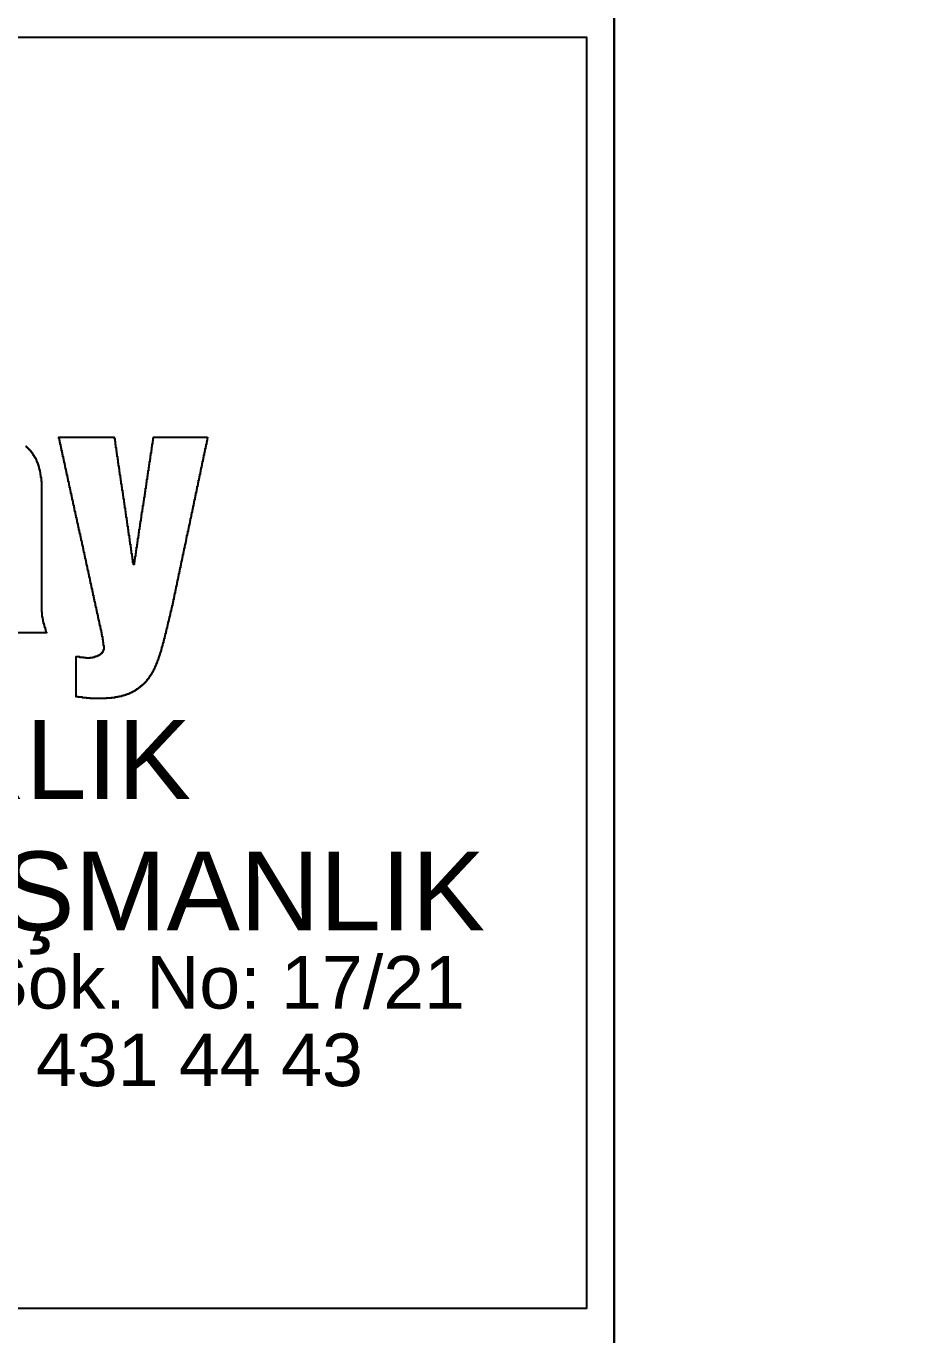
# Model space of a CAD drawing. Header units: millimetres. Extents: x 536434 to 536922, y 4231735 to 4231855.
# Drawn here: x 536469.2 to 536479.2, y 4231762.19 to 4231777.07 of the extents above; entities that cross this region are included whole.
import ezdxf
from ezdxf.enums import TextEntityAlignment as Align

# ---------------------------------------------------------------- set-up
doc = ezdxf.new("R2010")
doc.units = ezdxf.units.MM
doc.linetypes.add('DUZ', pattern=[0])
doc.layers.get('0').update_dxf_attribs({"lineweight": 13})
doc.layers.add('CERCEVE', color=7, linetype='Continuous', lineweight=30)
doc.layers.add('MURAT_ANTET', color=7, linetype='DUZ')
doc.layers.add('R2V', color=7, linetype='Continuous')
doc.styles.add('ISIM', font='arial.ttf', dxfattribs={"height": 50})
doc.styles.add('STYLE1', font='arial.ttf', dxfattribs={"height": 1})

# ---------------------------------------------------------------- blocks, each defined once
blk = doc.blocks.new('tamay')
at = {"layer": 'R2V', "color": 0}
for points in [[(6356.6, 3096.3, 0), (6359.1, 3096.3, 0), (6359.1, 3093.8, 0), (6361.6, 3093.8, 0), (6361.6, 3091.3, 0), (6364.1, 3091.3, 0), (6364.1, 3088.8, 0), (6366.6, 3088.8, 0), (6366.6, 3086.4, 0), (6369.1, 3086.4, 0), (6369.1, 3083.9, 0), (6371.6, 3083.9, 0), (6371.6, 3081.4, 0), (6374.1, 3081.4, 0), (6374.1, 3078.9, 0), (6376.6, 3078.9, 0), (6376.6, 3076.4, 0), (6379.1, 3076.4, 0), (6379.1, 3073.9, 0), (6381.6, 3073.9, 0), (6381.6, 3071.4, 0), (6384, 3071.4, 0), (6384, 3066.4, 0), (6386.5, 3066.4, 0), (6386.5, 3063.9, 0), (6389, 3063.9, 0), (6389, 3061.4, 0), (6391.5, 3061.4, 0), (6391.5, 3056.5, 0), (6394, 3056.5, 0), (6394, 3054, 0), (6396.5, 3054, 0), (6396.5, 3049, 0), (6399, 3049, 0), (6399, 3046.5, 0), (6401.5, 3046.5, 0), (6401.5, 3041.5, 0), (6404, 3041.5, 0), (6404, 3036.5, 0), (6406.5, 3036.5, 0), (6406.5, 3031.5, 0), (6409, 3031.5, 0), (6409, 3029.1, 0), (6411.5, 3029.1, 0), (6411.5, 3024.1, 0), (6413.9, 3024.1, 0), (6413.9, 3019.1, 0), (6416.4, 3019.1, 0), (6416.4, 3011.6, 0), (6418.9, 3011.6, 0), (6418.9, 3006.6, 0), (6421.4, 3006.6, 0), (6421.4, 2999.2, 0), (6423.9, 2999.2, 0), (6423.9, 2991.7, 0), (6426.4, 2991.7, 0), (6426.4, 2984.2, 0), (6428.9, 2984.2, 0), (6428.9, 2974.2, 0), (6431.4, 2974.2, 0), (6431.4, 2964.3, 0), (6433.9, 2964.3, 0), (6433.9, 2954.3, 0), (6436.4, 2954.3, 0), (6436.4, 2939.4, 0), (6438.9, 2939.4, 0), (6438.9, 2924.4, 0), (6441.3, 2924.4, 0), (6441.3, 2902, 0), (6443.8, 2902, 0), (6443.8, 2172, 0), (6446.3, 2172, 0), (6446.3, 2144.6, 0), (6448.8, 2144.6, 0), (6448.8, 2132.1, 0), (6451.3, 2132.1, 0), (6451.3, 2119.7, 0), (6453.8, 2119.7, 0), (6453.8, 2109.7, 0), (6456.3, 2109.7, 0), (6456.3, 2102.2, 0), (6458.8, 2102.2, 0), (6458.8, 2092.3, 0), (6461.3, 2092.3, 0), (6461.3, 2084.8, 0), (6463.8, 2084.8, 0), (6463.8, 2077.3, 0), (6466.3, 2077.3, 0), (6466.3, 2067.4, 0), (6468.8, 2067.4, 0), (6468.8, 2059.9, 0), (6471.2, 2059.9, 0), (6471.2, 2054.9, 0), (6167.3, 2054.9, 0)], [(7370.6, 3146.1, 0), (7370.6, 3146.1, 0), (7370.6, 3141.2, 0), (7368.2, 3141.2, 0), (7368.2, 3128.7, 0), (7365.7, 3128.7, 0), (7365.7, 3118.7, 0), (7363.2, 3118.7, 0), (7363.2, 3106.3, 0), (7360.7, 3106.3, 0), (7360.7, 3093.8, 0), (7358.2, 3093.8, 0), (7358.2, 3081.4, 0), (7355.7, 3081.4, 0), (7355.7, 3068.9, 0), (7353.2, 3068.9, 0), (7353.2, 3058.9, 0), (7350.7, 3058.9, 0), (7350.7, 3046.5, 0), (7348.2, 3046.5, 0), (7348.2, 3034, 0), (7345.7, 3034, 0), (7345.7, 3021.6, 0), (7343.2, 3021.6, 0), (7343.2, 3011.6, 0), (7340.7, 3011.6, 0), (7340.7, 2999.2, 0), (7338.3, 2999.2, 0), (7338.3, 2986.7, 0), (7335.8, 2986.7, 0), (7335.8, 2976.7, 0), (7333.3, 2976.7, 0), (7333.3, 2964.3, 0), (7330.8, 2964.3, 0), (7330.8, 2951.8, 0), (7328.3, 2951.8, 0), (7328.3, 2939.4, 0), (7325.8, 2939.4, 0), (7325.8, 2926.9, 0), (7323.3, 2926.9, 0), (7323.3, 2916.9, 0), (7320.8, 2916.9, 0), (7320.8, 2904.5, 0), (7318.3, 2904.5, 0), (7318.3, 2892, 0), (7315.8, 2892, 0), (7315.8, 2879.6, 0), (7313.3, 2879.6, 0), (7313.3, 2869.6, 0), (7310.8, 2869.6, 0), (7310.8, 2857.1, 0), (7308.4, 2857.1, 0), (7308.4, 2844.7, 0), (7305.9, 2844.7, 0), (7305.9, 2834.7, 0), (7303.4, 2834.7, 0), (7303.4, 2822.3, 0), (7300.9, 2822.3, 0), (7300.9, 2809.8, 0), (7298.4, 2809.8, 0), (7298.4, 2797.4, 0), (7295.9, 2797.4, 0), (7295.9, 2787.4, 0), (7293.4, 2787.4, 0), (7293.4, 2774.9, 0), (7290.9, 2774.9, 0), (7290.9, 2762.5, 0), (7288.4, 2762.5, 0), (7288.4, 2750, 0), (7285.9, 2750, 0), (7285.9, 2740, 0), (7283.4, 2740, 0), (7283.4, 2727.6, 0), (7281, 2727.6, 0), (7281, 2715.1, 0), (7278.5, 2715.1, 0), (7278.5, 2702.7, 0), (7276, 2702.7, 0), (7276, 2692.7, 0), (7273.5, 2692.7, 0), (7273.5, 2680.3, 0), (7271, 2680.3, 0), (7271, 2667.8, 0), (7268.5, 2667.8, 0), (7268.5, 2655.3, 0), (7266, 2655.3, 0), (7266, 2645.4, 0), (7263.5, 2645.4, 0), (7263.5, 2632.9, 0), (7261, 2632.9, 0), (7261, 2620.5, 0), (7258.5, 2620.5, 0), (7258.5, 2608, 0), (7256, 2608, 0), (7256, 2598, 0), (7253.5, 2598, 0), (7253.5, 2585.6, 0), (7251.1, 2585.6, 0), (7251.1, 2573.1, 0), (7248.6, 2573.1, 0), (7248.6, 2560.7, 0), (7246.1, 2560.7, 0), (7246.1, 2550.7, 0), (7243.6, 2550.7, 0), (7243.6, 2538.2, 0), (7241.1, 2538.2, 0), (7241.1, 2525.8, 0), (7238.6, 2525.8, 0), (7238.6, 2513.3, 0), (7236.1, 2513.3, 0), (7236.1, 2503.4, 0), (7233.6, 2503.4, 0), (7233.6, 2490.9, 0), (7231.1, 2490.9, 0), (7231.1, 2478.5, 0), (7228.6, 2478.5, 0), (7228.6, 2466, 0), (7226.1, 2466, 0), (7226.1, 2456, 0), (7223.7, 2456, 0), (7223.7, 2443.6, 0), (7221.2, 2443.6, 0), (7221.2, 2431.1, 0), (7218.7, 2431.1, 0), (7218.7, 2418.7, 0), (7216.2, 2418.7, 0), (7216.2, 2408.7, 0), (7213.7, 2408.7, 0), (7213.7, 2396.2, 0), (7211.2, 2396.2, 0), (7211.2, 2383.8, 0), (7208.7, 2383.8, 0), (7208.7, 2371.3, 0), (7206.2, 2371.3, 0), (7206.2, 2361.4, 0), (7203.7, 2361.4, 0), (7203.7, 2348.9, 0), (7201.2, 2348.9, 0), (7201.2, 2336.4, 0), (7198.7, 2336.4, 0), (7198.7, 2324, 0), (7196.2, 2324, 0), (7196.2, 2314, 0), (7193.8, 2314, 0), (7193.8, 2301.6, 0), (7191.3, 2301.6, 0), (7191.3, 2289.1, 0), (7188.8, 2289.1, 0), (7188.8, 2276.6, 0), (7186.3, 2276.6, 0), (7186.3, 2266.7, 0), (7183.8, 2266.7, 0), (7183.8, 2254.2, 0), (7181.3, 2254.2, 0), (7181.3, 2241.8, 0), (7178.8, 2241.8, 0), (7178.8, 2229.3, 0), (7176.3, 2229.3, 0), (7176.3, 2219.3, 0), (7173.8, 2219.3, 0), (7173.8, 2206.9, 0), (7171.3, 2206.9, 0), (7171.3, 2196.9, 0), (7168.8, 2196.9, 0), (7168.8, 2187, 0), (7166.3, 2187, 0), (7166.3, 2177, 0), (7163.9, 2177, 0), (7163.9, 2167, 0), (7161.4, 2167, 0), (7161.4, 2154.6, 0), (7158.9, 2154.6, 0), (7158.9, 2144.6, 0), (7156.4, 2144.6, 0), (7156.4, 2134.6, 0), (7153.9, 2134.6, 0), (7153.9, 2124.7, 0), (7151.4, 2124.7, 0), (7151.4, 2114.7, 0), (7148.9, 2114.7, 0), (7148.9, 2104.7, 0), (7146.4, 2104.7, 0), (7146.4, 2094.8, 0), (7143.9, 2094.8, 0), (7143.9, 2082.3, 0), (7141.4, 2082.3, 0), (7141.4, 2074.8, 0), (7138.9, 2074.8, 0), (7138.9, 2062.4, 0), (7136.5, 2062.4, 0), (7136.5, 2052.4, 0), (7134, 2052.4, 0), (7134, 2042.5, 0), (7131.5, 2042.5, 0), (7131.5, 2032.5, 0), (7129, 2032.5, 0), (7129, 2022.5, 0), (7126.5, 2022.5, 0), (7126.5, 2012.6, 0), (7124, 2012.6, 0), (7124, 2000.1, 0), (7121.5, 2000.1, 0), (7121.5, 1992.6, 0), (7119, 1992.6, 0), (7119, 1982.7, 0), (7116.5, 1982.7, 0), (7116.5, 1975.2, 0), (7114, 1975.2, 0), (7114, 1965.2, 0), (7111.5, 1965.2, 0), (7111.5, 1955.3, 0), (7109, 1955.3, 0), (7109, 1947.8, 0), (7106.6, 1947.8, 0), (7106.6, 1940.3, 0), (7104.1, 1940.3, 0), (7104.1, 1932.8, 0), (7101.6, 1932.8, 0), (7101.6, 1925.4, 0), (7099.1, 1925.4, 0), (7099.1, 1917.9, 0), (7096.6, 1917.9, 0), (7096.6, 1910.4, 0), (7094.1, 1910.4, 0), (7094.1, 1902.9, 0), (7091.6, 1902.9, 0), (7091.6, 1898, 0), (7089.1, 1898, 0), (7089.1, 1890.5, 0), (7086.6, 1890.5, 0), (7086.6, 1885.5, 0), (7084.1, 1885.5, 0), (7084.1, 1878, 0), (7081.6, 1878, 0), (7081.6, 1873, 0), (7079.1, 1873, 0), (7079.1, 1868.1, 0), (7076.7, 1868.1, 0), (7076.7, 1860.6, 0), (7074.2, 1860.6, 0), (7074.2, 1855.6, 0), (7071.7, 1855.6, 0), (7071.7, 1850.6, 0), (7069.2, 1850.6, 0), (7069.2, 1845.6, 0), (7066.7, 1845.6, 0), (7066.7, 1840.7, 0), (7064.2, 1840.7, 0), (7064.2, 1835.7, 0), (7061.7, 1835.7, 0), (7061.7, 1833.2, 0), (7059.2, 1833.2, 0), (7059.2, 1828.2, 0), (7056.7, 1828.2, 0), (7056.7, 1823.2, 0), (7054.2, 1823.2, 0), (7054.2, 1820.7, 0), (7051.7, 1820.7, 0), (7051.7, 1815.7, 0), (7049.3, 1815.7, 0), (7049.3, 1813.2, 0), (7046.8, 1813.2, 0), (7046.8, 1808.3, 0), (7044.3, 1808.3, 0), (7044.3, 1805.8, 0), (7041.8, 1805.8, 0), (7041.8, 1800.8, 0), (7039.3, 1800.8, 0), (7039.3, 1798.3, 0), (7036.8, 1798.3, 0), (7036.8, 1795.8, 0), (7034.3, 1795.8, 0), (7034.3, 1793.3, 0), (7031.8, 1793.3, 0), (7031.8, 1788.3, 0), (7029.3, 1788.3, 0), (7029.3, 1785.8, 0), (7026.8, 1785.8, 0), (7026.8, 1783.3, 0), (7024.3, 1783.3, 0), (7024.3, 1780.9, 0), (7021.8, 1780.9, 0), (7021.8, 1778.4, 0), (7019.4, 1778.4, 0), (7019.4, 1775.9, 0), (7016.9, 1775.9, 0), (7016.9, 1773.4, 0), (7014.4, 1773.4, 0), (7014.4, 1770.9, 0), (7011.9, 1770.9, 0), (7011.9, 1768.4, 0), (7009.4, 1768.4, 0), (7009.4, 1765.9, 0), (7006.9, 1765.9, 0), (7006.9, 1763.4, 0), (7004.4, 1763.4, 0), (7004.4, 1760.9, 0), (7001.9, 1760.9, 0), (7001.9, 1758.4, 0), (6996.9, 1758.4, 0), (6996.9, 1755.9, 0), (6994.4, 1755.9, 0), (6994.4, 1753.5, 0), (6991.9, 1753.5, 0), (6991.9, 1751, 0), (6989.5, 1751, 0), (6989.5, 1748.5, 0), (6984.5, 1748.5, 0), (6984.5, 1746, 0), (6982, 1746, 0), (6982, 1743.5, 0), (6979.5, 1743.5, 0), (6979.5, 1741, 0), (6974.5, 1741, 0), (6974.5, 1738.5, 0), (6972, 1738.5, 0), (6972, 1736, 0), (6967, 1736, 0), (6967, 1733.5, 0), (6964.5, 1733.5, 0), (6964.5, 1731, 0), (6959.6, 1731, 0), (6959.6, 1728.5, 0), (6954.6, 1728.5, 0), (6954.6, 1726, 0), (6949.6, 1726, 0), (6949.6, 1723.6, 0), (6944.6, 1723.6, 0), (6944.6, 1721.1, 0), (6939.6, 1721.1, 0), (6939.6, 1718.6, 0), (6934.6, 1718.6, 0), (6934.6, 1716.1, 0), (6929.7, 1716.1, 0), (6929.7, 1713.6, 0), (6922.2, 1713.6, 0), (6922.2, 1711.1, 0), (6914.7, 1711.1, 0), (6914.7, 1708.6, 0), (6907.2, 1708.6, 0), (6907.2, 1706.1, 0), (6899.8, 1706.1, 0), (6899.8, 1703.6, 0), (6889.8, 1703.6, 0), (6889.8, 1701.1, 0), (6877.3, 1701.1, 0), (6877.3, 1698.6, 0), (6867.4, 1698.6, 0), (6867.4, 1696.1, 0), (6852.4, 1696.1, 0), (6852.4, 1693.7, 0), (6832.5, 1693.7, 0), (6832.5, 1691.2, 0), (6805.1, 1691.2, 0), (6805.1, 1688.7, 0), (6715.4, 1688.7, 0), (6715.4, 1691.2, 0), (6695.5, 1691.2, 0), (6695.5, 1693.7, 0), (6673, 1693.7, 0), (6673, 1696.1, 0), (6648.1, 1696.1, 0), (6648.1, 1698.6, 0), (6638.2, 1698.6, 0), (6638.2, 1922.9, 0), (6655.6, 1922.9, 0), (6655.6, 1920.4, 0), (6678, 1920.4, 0), (6678, 1917.9, 0), (6690.5, 1917.9, 0), (6690.5, 1915.4, 0), (6715.4, 1915.4, 0), (6715.4, 1917.9, 0), (6730.4, 1917.9, 0), (6730.4, 1920.4, 0), (6740.3, 1920.4, 0), (6740.3, 1922.9, 0), (6747.8, 1922.9, 0), (6747.8, 1925.4, 0), (6755.3, 1925.4, 0), (6755.3, 1927.9, 0), (6760.2, 1927.9, 0), (6760.2, 1930.3, 0), (6765.2, 1930.3, 0), (6765.2, 1932.8, 0), (6770.2, 1932.8, 0), (6770.2, 1935.3, 0), (6772.7, 1935.3, 0), (6772.7, 1937.8, 0), (6775.2, 1937.8, 0), (6775.2, 1940.3, 0), (6777.7, 1940.3, 0), (6777.7, 1942.8, 0), (6782.7, 1942.8, 0), (6782.7, 1947.8, 0), (6785.2, 1947.8, 0), (6785.2, 1950.3, 0), (6787.7, 1950.3, 0), (6787.7, 1955.3, 0), (6790.1, 1955.3, 0), (6790.1, 1962.7, 0), (6792.6, 1962.7, 0), (6792.6, 1982.7, 0), (6790.1, 1982.7, 0), (6790.1, 2002.6, 0), (6787.7, 2002.6, 0), (6787.7, 2017.5, 0), (6785.2, 2017.5, 0), (6785.2, 2032.5, 0), (6782.7, 2032.5, 0), (6782.7, 2044.9, 0), (6780.2, 2044.9, 0), (6780.2, 2057.4, 0), (6777.7, 2057.4, 0), (6777.7, 2069.9, 0), (6775.2, 2069.9, 0), (6775.2, 2082.3, 0), (6772.7, 2082.3, 0), (6772.7, 2094.8, 0), (6770.2, 2094.8, 0), (6770.2, 2104.7, 0), (6767.7, 2104.7, 0), (6767.7, 2117.2, 0), (6765.2, 2117.2, 0), (6765.2, 2127.2, 0), (6762.7, 2127.2, 0), (6762.7, 2139.6, 0), (6760.2, 2139.6, 0), (6760.2, 2152.1, 0), (6757.8, 2152.1, 0), (6757.8, 2162, 0), (6755.3, 2162, 0), (6755.3, 2172, 0), (6752.8, 2172, 0), (6752.8, 2184.5, 0), (6750.3, 2184.5, 0), (6750.3, 2196.9, 0), (6747.8, 2196.9, 0), (6747.8, 2206.9, 0), (6745.3, 2206.9, 0), (6745.3, 2219.3, 0), (6742.8, 2219.3, 0), (6742.8, 2229.3, 0), (6740.3, 2229.3, 0), (6740.3, 2241.8, 0), (6737.8, 2241.8, 0), (6737.8, 2251.7, 0), (6735.3, 2251.7, 0), (6735.3, 2264.2, 0), (6732.8, 2264.2, 0), (6732.8, 2276.6, 0), (6730.4, 2276.6, 0), (6730.4, 2286.6, 0), (6727.9, 2286.6, 0), (6727.9, 2299.1, 0), (6725.4, 2299.1, 0), (6725.4, 2309, 0), (6722.9, 2309, 0), (6722.9, 2321.5, 0), (6720.4, 2321.5, 0), (6720.4, 2331.5, 0), (6717.9, 2331.5, 0), (6717.9, 2343.9, 0), (6715.4, 2343.9, 0), (6715.4, 2356.4, 0), (6712.9, 2356.4, 0), (6712.9, 2366.3, 0), (6710.4, 2366.3, 0), (6710.4, 2378.8, 0), (6707.9, 2378.8, 0), (6707.9, 2388.8, 0), (6705.4, 2388.8, 0), (6705.4, 2401.2, 0), (6702.9, 2401.2, 0), (6702.9, 2411.2, 0), (6700.5, 2411.2, 0), (6700.5, 2423.6, 0), (6698, 2423.6, 0), (6698, 2433.6, 0), (6695.5, 2433.6, 0), (6695.5, 2446.1, 0), (6693, 2446.1, 0), (6693, 2458.5, 0), (6690.5, 2458.5, 0), (6690.5, 2468.5, 0), (6688, 2468.5, 0), (6688, 2480.9, 0), (6685.5, 2480.9, 0), (6685.5, 2490.9, 0), (6683, 2490.9, 0), (6683, 2503.4, 0), (6680.5, 2503.4, 0), (6680.5, 2513.3, 0), (6678, 2513.3, 0), (6678, 2525.8, 0), (6675.5, 2525.8, 0), (6675.5, 2538.2, 0), (6673, 2538.2, 0), (6673, 2548.2, 0), (6670.6, 2548.2, 0), (6670.6, 2560.7, 0), (6668.1, 2560.7, 0), (6668.1, 2570.6, 0), (6665.6, 2570.6, 0), (6665.6, 2583.1, 0), (6663.1, 2583.1, 0), (6663.1, 2593.1, 0), (6660.6, 2593.1, 0), (6660.6, 2605.5, 0), (6658.1, 2605.5, 0), (6658.1, 2615.5, 0), (6655.6, 2615.5, 0), (6655.6, 2627.9, 0), (6653.1, 2627.9, 0), (6653.1, 2640.4, 0), (6650.6, 2640.4, 0), (6650.6, 2650.4, 0), (6648.1, 2650.4, 0), (6648.1, 2662.8, 0), (6645.6, 2662.8, 0), (6645.6, 2672.8, 0), (6643.2, 2672.8, 0), (6643.2, 2685.2, 0), (6640.7, 2685.2, 0), (6640.7, 2697.7, 0), (6638.2, 2697.7, 0), (6638.2, 2707.7, 0), (6635.7, 2707.7, 0), (6635.7, 2717.6, 0), (6633.2, 2717.6, 0), (6633.2, 2730.1, 0), (6630.7, 2730.1, 0), (6630.7, 2740, 0), (6628.2, 2740, 0), (6628.2, 2752.5, 0), (6625.7, 2752.5, 0), (6625.7, 2765, 0), (6623.2, 2765, 0), (6623.2, 2774.9, 0), (6620.7, 2774.9, 0), (6620.7, 2787.4, 0), (6618.2, 2787.4, 0), (6618.2, 2797.4, 0), (6615.7, 2797.4, 0), (6615.7, 2809.8, 0), (6613.3, 2809.8, 0), (6613.3, 2822.3, 0), (6610.8, 2822.3, 0), (6610.8, 2832.2, 0), (6608.3, 2832.2, 0), (6608.3, 2844.7, 0), (6605.8, 2844.7, 0), (6605.8, 2854.7, 0), (6603.3, 2854.7, 0), (6603.3, 2867.1, 0), (6600.8, 2867.1, 0), (6600.8, 2877.1, 0), (6598.3, 2877.1, 0), (6598.3, 2889.5, 0), (6595.8, 2889.5, 0), (6595.8, 2899.5, 0), (6593.3, 2899.5, 0), (6593.3, 2912, 0), (6590.8, 2912, 0), (6590.8, 2924.4, 0), (6588.3, 2924.4, 0), (6588.3, 2934.4, 0), (6585.8, 2934.4, 0), (6585.8, 2946.8, 0), (6583.4, 2946.8, 0), (6583.4, 2956.8, 0), (6580.9, 2956.8, 0), (6580.9, 2969.3, 0), (6578.4, 2969.3, 0), (6578.4, 2979.2, 0), (6575.9, 2979.2, 0), (6575.9, 2991.7, 0), (6573.4, 2991.7, 0), (6573.4, 3004.1, 0), (6570.9, 3004.1, 0), (6570.9, 3014.1, 0), (6568.4, 3014.1, 0), (6568.4, 3026.6, 0), (6565.9, 3026.6, 0), (6565.9, 3036.5, 0), (6563.4, 3036.5, 0), (6563.4, 3049, 0), (6560.9, 3049, 0), (6560.9, 3058.9, 0), (6558.4, 3058.9, 0), (6558.4, 3071.4, 0), (6556, 3071.4, 0), (6556, 3083.9, 0), (6553.5, 3083.9, 0), (6553.5, 3093.8, 0), (6551, 3093.8, 0), (6551, 3106.3, 0), (6548.5, 3106.3, 0), (6548.5, 3116.3, 0), (6546, 3116.3, 0), (6546, 3128.7, 0), (6543.5, 3128.7, 0), (6543.5, 3138.7, 0), (6541, 3138.7, 0), (6541, 3146.1, 0), (6849.9, 3146.1, 0), (6849.9, 3138.7, 0), (6852.4, 3138.7, 0), (6852.4, 3123.7, 0), (6854.9, 3123.7, 0), (6854.9, 3106.3, 0), (6857.4, 3106.3, 0), (6857.4, 3088.8, 0), (6859.9, 3088.8, 0), (6859.9, 3071.4, 0), (6862.4, 3071.4, 0), (6862.4, 3054, 0), (6864.9, 3054, 0), (6864.9, 3039, 0), (6867.4, 3039, 0), (6867.4, 3021.6, 0), (6869.9, 3021.6, 0), (6869.9, 3004.1, 0), (6872.4, 3004.1, 0), (6872.4, 2986.7, 0), (6874.9, 2986.7, 0), (6874.9, 2971.8, 0), (6877.3, 2971.8, 0), (6877.3, 2954.3, 0), (6879.8, 2954.3, 0), (6879.8, 2936.9, 0), (6882.3, 2936.9, 0), (6882.3, 2919.4, 0), (6884.8, 2919.4, 0), (6884.8, 2904.5, 0), (6887.3, 2904.5, 0), (6887.3, 2887, 0), (6889.8, 2887, 0), (6889.8, 2869.6, 0), (6892.3, 2869.6, 0), (6892.3, 2852.2, 0), (6894.8, 2852.2, 0), (6894.8, 2837.2, 0), (6897.3, 2837.2, 0), (6897.3, 2819.8, 0), (6899.8, 2819.8, 0), (6899.8, 2802.3, 0), (6902.3, 2802.3, 0), (6902.3, 2784.9, 0), (6904.7, 2784.9, 0), (6904.7, 2769.9, 0), (6907.2, 2769.9, 0), (6907.2, 2752.5, 0), (6909.7, 2752.5, 0), (6909.7, 2735.1, 0), (6912.2, 2735.1, 0), (6912.2, 2717.6, 0), (6914.7, 2717.6, 0), (6914.7, 2700.2, 0), (6917.2, 2700.2, 0), (6917.2, 2685.2, 0), (6919.7, 2685.2, 0), (6919.7, 2667.8, 0), (6922.2, 2667.8, 0), (6922.2, 2650.4, 0), (6924.7, 2650.4, 0), (6924.7, 2632.9, 0), (6927.2, 2632.9, 0), (6927.2, 2615.5, 0), (6929.7, 2615.5, 0), (6929.7, 2600.5, 0), (6932.2, 2600.5, 0), (6932.2, 2583.1, 0), (6934.6, 2583.1, 0), (6934.6, 2565.7, 0), (6937.1, 2565.7, 0), (6937.1, 2550.7, 0), (6939.6, 2550.7, 0), (6939.6, 2533.3, 0), (6942.1, 2533.3, 0), (6942.1, 2515.8, 0), (6944.6, 2515.8, 0), (6944.6, 2498.4, 0), (6947.1, 2498.4, 0), (6947.1, 2483.4, 0), (6949.6, 2483.4, 0), (6949.6, 2466, 0), (6952.1, 2466, 0), (6952.1, 2448.6, 0), (6954.6, 2448.6, 0), (6954.6, 2438.6, 0), (6962.1, 2438.6, 0), (6962.1, 2451, 0), (6964.5, 2451, 0), (6964.5, 2468.5, 0), (6967, 2468.5, 0), (6967, 2483.4, 0), (6969.5, 2483.4, 0), (6969.5, 2500.9, 0), (6972, 2500.9, 0), (6972, 2515.8, 0), (6974.5, 2515.8, 0), (6974.5, 2533.3, 0), (6977, 2533.3, 0), (6977, 2550.7, 0), (6979.5, 2550.7, 0), (6979.5, 2565.7, 0), (6982, 2565.7, 0), (6982, 2583.1, 0), (6984.5, 2583.1, 0), (6984.5, 2598, 0), (6987, 2598, 0), (6987, 2615.5, 0), (6989.5, 2615.5, 0), (6989.5, 2632.9, 0), (6991.9, 2632.9, 0), (6991.9, 2647.9, 0), (6994.4, 2647.9, 0), (6994.4, 2665.3, 0), (6996.9, 2665.3, 0), (6996.9, 2680.3, 0), (6999.4, 2680.3, 0), (6999.4, 2697.7, 0), (7001.9, 2697.7, 0), (7001.9, 2715.1, 0), (7004.4, 2715.1, 0), (7004.4, 2730.1, 0), (7006.9, 2730.1, 0), (7006.9, 2747.5, 0), (7009.4, 2747.5, 0), (7009.4, 2765, 0), (7011.9, 2765, 0), (7011.9, 2779.9, 0), (7014.4, 2779.9, 0), (7014.4, 2794.9, 0), (7016.9, 2794.9, 0), (7016.9, 2812.3, 0), (7019.4, 2812.3, 0), (7019.4, 2829.7, 0), (7021.8, 2829.7, 0), (7021.8, 2844.7, 0), (7024.3, 2844.7, 0), (7024.3, 2862.1, 0), (7026.8, 2862.1, 0), (7026.8, 2879.6, 0), (7029.3, 2879.6, 0), (7029.3, 2894.5, 0), (7031.8, 2894.5, 0), (7031.8, 2912, 0), (7034.3, 2912, 0), (7034.3, 2929.4, 0), (7036.8, 2929.4, 0), (7036.8, 2944.3, 0), (7039.3, 2944.3, 0), (7039.3, 2961.8, 0), (7041.8, 2961.8, 0), (7041.8, 2979.2, 0), (7044.3, 2979.2, 0), (7044.3, 2994.2, 0), (7046.8, 2994.2, 0), (7046.8, 3011.6, 0), (7049.3, 3011.6, 0), (7049.3, 3026.6, 0), (7051.7, 3026.6, 0), (7051.7, 3044, 0), (7054.2, 3044, 0), (7054.2, 3058.9, 0), (7056.7, 3058.9, 0), (7056.7, 3076.4, 0), (7059.2, 3076.4, 0), (7059.2, 3093.8, 0), (7061.7, 3093.8, 0), (7061.7, 3108.8, 0), (7064.2, 3108.8, 0), (7064.2, 3126.2, 0), (7066.7, 3126.2, 0), (7066.7, 3141.2, 0), (7069.2, 3141.2, 0), (7069.2, 3146.1, 0), (7370.6, 3146.1, 0)]]:
    blk.add_polyline3d(points, dxfattribs=at)
blk = doc.blocks.new('TAMAY_MIMARLIK_LOGO')
at = {"xscale": 0.0334714343440827, "yscale": 0.0334714343440827, "zscale": 0.0334714343440827}
blk.add_blockref('tamay', (-161.37, -132.19), dxfattribs=at)
for s, height, style, p in [('TAMAY MİMARLIK', 14.7349, 'ISIM', (-5.83, -94.39)), ('MÜHENDİSLİK DANIŞMANLIK', 14.7349, 'ISIM', (-5.83, -118.94)), ('Adres : Cevizlidere Mah. 1247 Sok. No: 17/21', 9.8233, 'STYLE1', (-5.83, -133.52)), (' Çankaya/Ankara Tel: 0(312) 431 44 43', 9.8233, 'STYLE1', (-5.83, -148))]:
    blk.add_text(s, height=height, dxfattribs=dict(style=style)).set_placement(p, align=Align.CENTER)

msp = doc.modelspace()

# ---------------------------------------------------------------- linework, layer by layer
at = {"layer": 'CERCEVE'}
for points in [[(536433.884, 4231734.817), (536475.884, 4231734.817), (536475.884, 4231854.817), (536433.884, 4231854.817)], [(536475.884, 4231854.817), (536475.884, 4231734.817), (536614.884, 4231734.817), (536614.884, 4231854.817)]]:
    msp.add_lwpolyline(points, close=True, dxfattribs=at)
at = {"layer": 'MURAT_ANTET'}
for points in [[(536475.884, 4231794.217), (536433.884, 4231794.217), (536433.884, 4231734.817), (536475.884, 4231734.817)], [(536475.884, 4231794.217), (536433.884, 4231794.217), (536433.884, 4231734.817), (536475.884, 4231734.817)], [(536475.884, 4231794.217), (536433.884, 4231794.217), (536433.884, 4231734.817), (536475.884, 4231734.817)], [(536433.884, 4231794.217), (536475.884, 4231794.217), (536475.884, 4231734.817), (536433.884, 4231734.817)], [(536475.884, 4231794.217), (536433.884, 4231794.217), (536433.884, 4231734.817), (536475.884, 4231734.817)], [(536475.884, 4231794.217), (536433.884, 4231794.217), (536433.884, 4231734.817), (536475.884, 4231734.817)], [(536475.884, 4231794.217), (536433.884, 4231794.217), (536433.884, 4231734.817), (536475.884, 4231734.817)], [(536433.884, 4231794.217), (536475.884, 4231794.217), (536475.884, 4231734.817), (536433.884, 4231734.817)], [(536433.884, 4231794.217), (536475.884, 4231794.217), (536475.884, 4231734.817), (536433.884, 4231734.817)], [(536433.884, 4231734.817), (536475.884, 4231734.817), (536475.884, 4231794.217), (536433.884, 4231794.217)], [(536434.199, 4231776.943), (536475.569, 4231776.943), (536475.569, 4231762.487), (536434.199, 4231762.487)], [(536434.199, 4231776.943), (536475.569, 4231776.943), (536475.569, 4231762.487), (536434.199, 4231762.487)]]:
    msp.add_lwpolyline(points, close=True, dxfattribs=at)

# ---------------------------------------------------------------- block references
at = {"layer": 'MURAT_ANTET', "xscale": 0.0609170438028925, "yscale": 0.0609170438028925, "zscale": 0.0609170438028925}
msp.add_blockref('TAMAY_MIMARLIK_LOGO', (536466.063, 4231774.032), dxfattribs=at)

doc.saveas('drawing.dxf')
